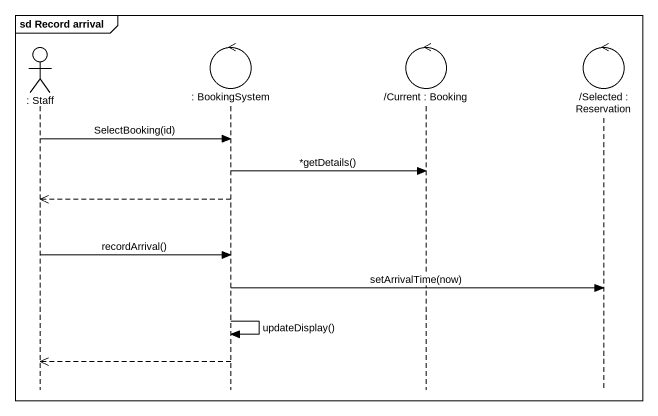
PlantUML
@startuml
mainframe sd Record arrival
hide footbox
actor ": Staff" as Staff
control ": BookingSystem" as BookingSystem
control "/Current : Booking" as Current_Booking
control "/Selected : Reservation" as Selected_Reservation

Staff -> BookingSystem : SelectBooking(id)
BookingSystem -> Current_Booking : *getDetails()
BookingSystem -->> Staff
Staff -> BookingSystem : recordArrival()
BookingSystem -> Selected_Reservation : setArrivalTime(now)
BookingSystem -> BookingSystem : updateDisplay()
BookingSystem -->> Staff
@enduml
